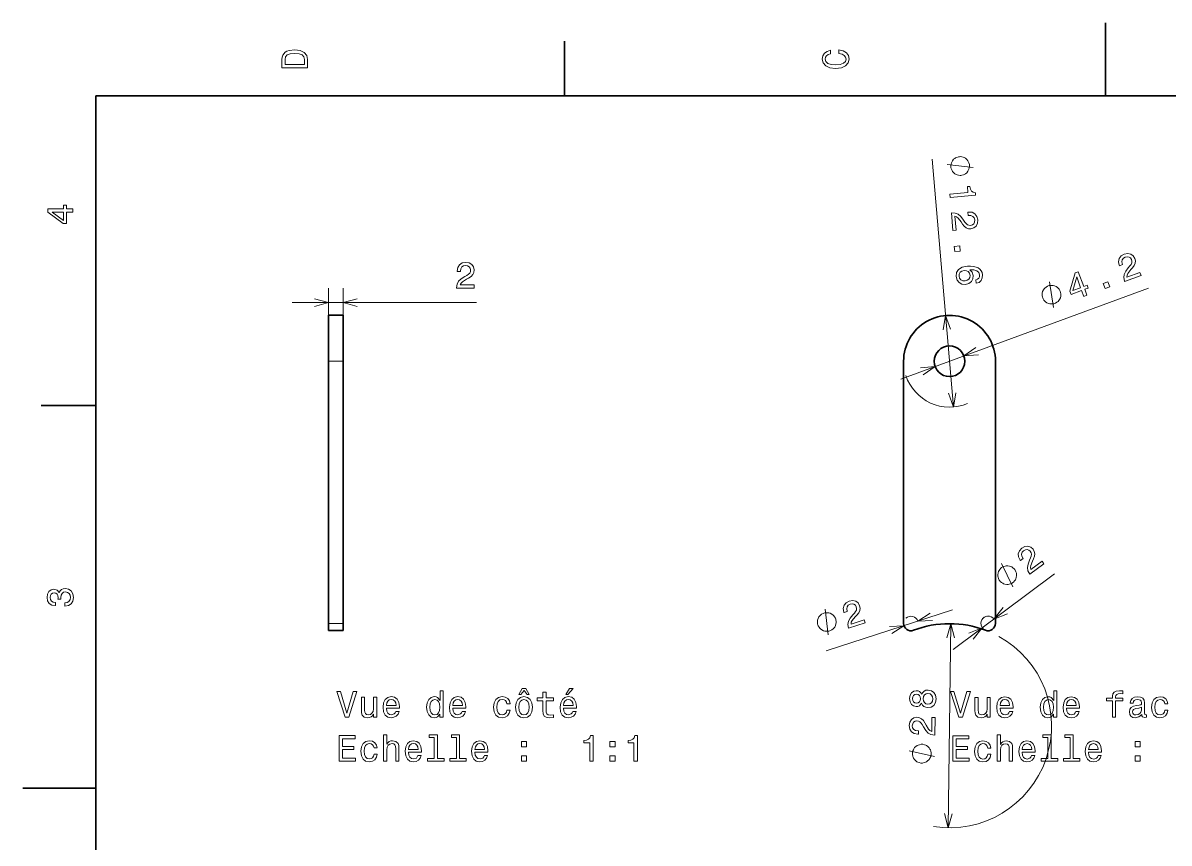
# Model space of a CAD drawing. Extents: x 0 to 297, y 0 to 210.
# Drawn here: x 0 to 157.2, y 97.5 to 210 of the extents above; entities that cross this region are included whole.
import ezdxf

# ---------------------------------------------------------------- set-up
doc = ezdxf.new("R2010")
doc.units = 0

msp = doc.modelspace()

# ---------------------------------------------------------------- linework, layer by layer
at = {"color": 7, "lineweight": 35, "ltscale": 0.25}
for p, q in [((148.5, 200), (148.5, 210)), ((10, 105), (0, 105))]:
    msp.add_line(p, q, dxfattribs=at)
at = {"color": 7, "lineweight": 35, "ltscale": 0.1875}
for p, q in [((74.300003, 200), (74.300003, 207.5)), ((10, 157.5), (2.5, 157.5))]:
    msp.add_line(p, q, dxfattribs=at)
at = {"color": 7, "lineweight": 35}
for p, q in [((287, 200), (10, 200)), ((10, 200), (10, 10)), ((41.925365, 163.593399), (41.925365, 127.625862)), ((43.925365, 163.593399), (43.925365, 127.625862)), ((120.800507, 163.581665), (120.800507, 127.614128)), ((133.400513, 163.581665), (133.400513, 127.614128))]:
    msp.add_line(p, q, dxfattribs=at)
at = {"color": 7, "lineweight": 13}
for p, q in [((124.716064, 191.32547), (127.639969, 157.30481)), ((41.925365, 136.623718), (41.925365, 173.626526)), ((120.436005, 161.133316), (154.390228, 173.607117)), ((36.925365, 171.626526), (62.234627, 171.626526)), ((126.906723, 99.583008), (127.294281, 127.580322))]:
    msp.add_line(p, q, dxfattribs=at)
at = {"color": 7, "lineweight": 13, "ltscale": 0.200828}
msp.add_line((43.925365, 165.593399), (43.925365, 173.626526), dxfattribs=at)
at = {"color": 7, "lineweight": 35, "ltscale": 0.05}
for p, q in [((41.925365, 169.893402), (43.925365, 169.893402)), ((41.925365, 126.625862), (43.925365, 126.625862)), ((43.925365, 126.625862), (41.925365, 126.625862))]:
    msp.add_line(p, q, dxfattribs=at)
at = {"color": 7, "lineweight": 35, "ltscale": 0.1575}
for p, q in [((41.925365, 163.593399), (41.925365, 169.893402)), ((43.925365, 163.593399), (43.925365, 169.893402))]:
    msp.add_line(p, q, dxfattribs=at)
at = {"color": 7, "lineweight": 13, "ltscale": 0.05}
for p, q in [((41.925365, 163.593399), (43.925365, 163.593399)), ((43.925365, 127.625862), (41.925365, 127.625862))]:
    msp.add_line(p, q, dxfattribs=at)
at = {"color": 7, "lineweight": 13, "ltscale": 0.434425}
msp.add_line((127.588943, 124.029587), (141.524002, 134.410995), dxfattribs=at)
at = {"color": 7, "lineweight": 13, "ltscale": 0.454817}
msp.add_line((110.202888, 123.851593), (127.507675, 129.465668), dxfattribs=at)
at = {"color": 7, "lineweight": 35, "ltscale": 0.025}
for p, q in [((41.925365, 126.625862), (41.925365, 127.625862)), ((43.925365, 126.625862), (43.925365, 127.625862))]:
    msp.add_line(p, q, dxfattribs=at)
at = {"color": 7, "lineweight": 13}
for points in [[(35.533215, 204.994965), (35.533215, 203.829971), (39.033215, 203.829971), (39.033215, 204.994965), (38.922264, 205.544678), (38.584366, 205.953171), (38.034657, 206.205338), (37.283215, 206.296112), (36.516644, 206.215424), (36.21405, 206.114563), (35.971977, 205.973343), (35.644165, 205.56485), (35.563473, 205.297562)], [(111.93206, 205.817017), (112.35569, 205.716141), (112.658287, 205.549713), (112.844887, 205.317734), (112.905403, 205.045395), (112.814629, 204.71759), (112.54229, 204.460388), (112.098488, 204.28891), (111.483215, 204.233429), (110.872986, 204.28891), (110.424141, 204.455338), (110.151802, 204.71254), (110.055984, 205.045395), (110.106415, 205.287476), (110.247627, 205.494247), (110.474571, 205.655624), (110.787247, 205.766571), (110.787247, 206.245682), (110.308144, 206.094391), (109.94503, 205.832138), (109.718086, 205.474075), (109.637398, 205.045395), (109.763474, 204.510818), (110.116501, 204.10231), (110.696472, 203.840057), (111.483215, 203.749283), (112.269958, 203.840057), (112.84993, 204.10231), (113.208, 204.510818), (113.329041, 205.045395), (113.233215, 205.51442), (112.965927, 205.892654), (112.527161, 206.159943), (111.93206, 206.301163)], [(35.951801, 204.959656), (36.027451, 205.342941), (36.259438, 205.605194), (36.672985, 205.761536), (37.283215, 205.811966), (37.873272, 205.756485), (38.286816, 205.600143), (38.533936, 205.332855), (38.614628, 204.959656), (38.614628, 204.298996), (35.951801, 204.298996)], [(128.672073, 189.08934), (128.788315, 189.099335), (129.015793, 189.177429), (129.18515, 189.250534), (129.296387, 189.318634), (129.460754, 189.44986), (129.620132, 189.639206), (129.72139, 189.823547), (129.769516, 189.944794), (129.812653, 190.124146), (129.850784, 190.361603), (129.840805, 190.477844), (129.830811, 190.594086), (129.752716, 190.821564), (129.679611, 190.990936), (129.611496, 191.102173), (129.48027, 191.266541), (129.290924, 191.425903), (129.106583, 191.527161), (128.985352, 191.575287), (128.806, 191.618423), (128.568527, 191.65657), (128.452286, 191.646576), (128.33606, 191.636581), (128.108566, 191.558487), (127.939209, 191.485382), (127.827965, 191.417267), (127.663597, 191.286041), (127.504227, 191.09671), (127.402969, 190.912354), (127.354843, 190.791122), (127.311707, 190.611771), (127.273575, 190.374298), (127.283562, 190.258057), (127.293549, 190.14183), (127.371651, 189.914337), (127.444756, 189.74498), (127.512863, 189.633743), (127.644089, 189.469376), (127.833427, 189.309998), (128.017776, 189.20874), (128.139008, 189.160614), (128.318359, 189.117493), (128.555832, 189.079346)], [(127.136345, 186.521164), (127.175644, 186.063919), (130.687912, 186.365784), (130.658539, 186.707458), (130.344269, 186.771561), (130.122711, 186.934753), (129.978363, 187.200745), (129.905334, 187.579163), (129.548584, 187.548492), (129.618546, 186.734497)], [(6.833213, 184.02739), (6.833213, 184.481277), (5.965778, 184.481277), (5.965778, 184.98056), (5.56232, 184.98056), (5.56232, 184.481277), (3.408862, 184.481277), (3.408862, 184.022339), (5.521974, 182.489197), (5.965778, 182.489197), (5.965778, 184.02739)], [(5.56232, 182.912827), (3.993876, 184.02739), (5.56232, 184.02739)], [(127.358658, 183.934448), (127.564651, 181.537659), (127.996773, 181.574799), (127.833969, 183.469116), (128.079193, 183.383896), (128.29071, 183.219849), (128.695404, 182.692764), (128.871613, 182.409271), (129.11618, 182.096207), (129.387711, 181.881638), (129.695831, 181.771454), (130.036804, 181.750137), (130.451538, 181.871826), (130.762878, 182.13649), (130.94281, 182.516403), (130.978027, 182.990189), (130.851151, 183.46521), (130.583466, 183.811722), (130.18631, 184.015488), (129.681946, 184.053131), (129.611603, 184.047089), (129.650909, 183.589844), (129.691101, 183.593292), (130.036667, 183.577438), (130.299561, 183.463364), (130.478928, 183.261124), (130.558807, 182.979462), (130.533615, 182.683716), (130.426575, 182.456848), (130.242691, 182.299316), (130.000793, 182.227905), (129.766647, 182.243225), (129.562469, 182.321838), (129.377808, 182.467957), (129.208069, 182.676086), (129.021805, 182.958725), (128.667953, 183.424377), (128.306519, 183.742569), (127.886841, 183.914032), (127.373734, 183.935745)], [(127.754143, 179.332825), (127.813736, 178.639404), (128.562424, 178.703766), (128.502823, 179.397171)], [(151.120575, 174.536636), (153.378647, 175.36618), (153.22908, 175.773285), (151.444412, 175.117661), (151.462082, 175.376678), (151.564682, 175.623901), (151.96666, 176.153046), (152.193787, 176.397675), (152.431442, 176.716003), (152.566986, 177.034439), (152.592194, 177.360687), (152.52301, 177.695251), (152.296448, 178.063339), (151.959183, 178.294037), (151.545288, 178.367645), (151.078964, 178.276917), (150.654068, 178.02948), (150.390228, 177.680038), (150.298172, 177.243256), (150.394592, 176.74678), (150.418945, 176.680511), (150.849731, 176.83876), (150.835815, 176.876633), (150.760162, 177.214188), (150.801025, 177.497833), (150.948929, 177.724106), (151.199631, 177.875305), (151.491592, 177.928833), (151.738617, 177.885269), (151.938995, 177.749344), (152.071548, 177.534775), (152.118408, 177.30484), (152.096298, 177.087173), (152.003937, 176.870575), (151.847824, 176.652039), (151.624176, 176.397949), (151.268066, 175.934021), (151.056213, 175.501587), (151.001251, 175.051559), (151.115356, 174.550842)], [(59.486069, 173.626526), (61.891689, 173.626526), (61.891689, 174.060242), (59.990395, 174.060242), (60.096298, 174.297272), (60.277855, 174.493958), (60.837654, 174.852036), (61.135208, 175.003326), (61.46806, 175.220184), (61.705093, 175.472351), (61.841255, 175.769897), (61.891689, 176.107803), (61.805954, 176.531433), (61.568924, 176.864288), (61.205811, 177.076096), (60.736794, 177.151749), (60.25264, 177.06601), (59.884483, 176.828979), (59.647453, 176.450745), (59.566765, 175.951462), (59.566765, 175.880859), (60.025696, 175.880859), (60.025696, 175.921204), (60.071083, 176.26413), (60.207253, 176.516296), (60.42411, 176.677673), (60.711575, 176.733154), (61.004082, 176.682724), (61.22094, 176.556641), (61.362152, 176.359955), (61.412582, 176.112839), (61.377281, 175.880859), (61.28146, 175.684174), (61.120079, 175.512695), (60.898174, 175.361404), (60.600624, 175.200012), (60.106388, 174.887329), (59.758408, 174.554489), (59.551632, 174.151031), (59.486069, 173.641663)], [(130.75502, 174.27684), (131.153809, 174.407288), (131.436295, 174.654282), (131.59787, 175.012375), (131.625183, 175.460159), (131.564545, 175.753601), (131.447052, 176.001648), (131.271851, 176.214371), (131.034348, 176.386307), (130.745026, 176.513306), (130.39888, 176.59491), (129.99588, 176.631134), (129.546951, 176.612808), (128.840363, 176.471085), (128.343964, 176.180389), (128.066559, 175.756668), (128.007675, 175.204926), (128.140015, 174.725311), (128.408127, 174.373779), (128.80069, 174.164551), (129.28035, 174.11972), (129.750351, 174.24617), (130.09729, 174.508835), (130.29776, 174.885452), (130.340164, 175.334534), (130.198639, 175.803238), (129.881577, 176.135376), (130.440765, 176.107513), (130.851532, 175.980835), (131.108856, 175.754929), (131.218628, 175.420151), (131.200012, 175.165466), (131.110901, 174.965454), (130.945831, 174.824722), (130.715286, 174.739105)], [(129.233429, 174.606689), (128.912125, 174.63475), (128.658844, 174.754715), (128.478622, 174.96701), (128.404205, 175.24408), (128.428955, 175.544846), (128.565292, 175.784348), (128.793961, 175.95079), (129.106628, 176.023224), (129.422485, 175.999756), (129.670731, 175.879364), (129.841339, 175.661179), (129.923386, 175.354401), (129.891434, 175.078308), (129.764282, 174.849731), (129.540222, 174.688736)], [(145.522278, 172.47998), (145.948334, 172.636505), (145.649216, 173.450729), (146.117859, 173.622894), (145.978729, 174.001617), (145.510086, 173.829437), (144.767487, 175.850815), (144.3367, 175.692551), (143.626282, 173.180374), (143.779327, 172.763794), (145.22316, 173.29422)], [(144.037842, 173.288589), (144.543182, 175.145172), (145.08403, 173.672928)], [(142.294891, 173.158691), (142.254669, 173.268188), (142.119446, 173.467102), (142.004349, 173.611252), (141.909363, 173.700653), (141.739502, 173.824677), (141.514893, 173.928604), (141.310394, 173.977768), (141.180756, 173.992294), (140.996384, 173.986694), (140.757248, 173.960999), (140.647736, 173.920761), (140.538223, 173.880524), (140.339325, 173.745316), (140.19516, 173.630219), (140.105774, 173.535217), (139.981735, 173.365372), (139.877823, 173.140747), (139.828659, 172.936264), (139.814133, 172.806641), (139.819717, 172.622253), (139.845428, 172.383118), (139.885651, 172.273605), (139.925888, 172.164093), (140.061111, 171.965179), (140.176208, 171.821045), (140.271194, 171.731644), (140.441055, 171.607605), (140.665665, 171.503693), (140.870163, 171.454529), (140.999786, 171.440002), (141.184174, 171.445587), (141.423309, 171.471298), (141.532822, 171.511536), (141.642334, 171.551758), (141.841232, 171.686981), (141.985382, 171.802078), (142.074783, 171.897064), (142.198822, 172.066925), (142.302734, 172.291534), (142.351898, 172.496033), (142.366425, 172.625656), (142.360825, 172.810043), (142.335129, 173.049179)], [(148.442139, 173.552658), (149.095428, 173.792648), (148.836304, 174.498001), (148.183014, 174.257996)], [(138.125015, 134.372803), (140.054138, 135.809967), (139.795029, 136.157776), (138.270325, 135.021896), (138.213654, 135.275253), (138.24173, 135.541443), (138.476746, 136.163025), (138.624969, 136.462128), (138.762329, 136.834885), (138.801758, 137.178696), (138.7332, 137.498672), (138.571777, 137.799759), (138.249939, 138.088257), (137.860992, 138.213577), (137.443268, 138.166504), (137.021942, 137.946976), (136.684921, 137.588974), (136.531296, 137.17894), (136.567184, 136.734009), (136.800751, 136.285431), (136.842926, 136.228806), (137.210968, 136.502975), (137.186859, 136.535339), (137.018372, 136.837463), (136.976929, 137.121033), (137.054413, 137.380005), (137.251801, 137.596222), (137.51651, 137.73053), (137.765732, 137.758987), (137.996475, 137.685623), (138.184555, 137.517578), (138.29483, 137.310455), (138.335495, 137.095474), (138.308517, 136.861557), (138.220963, 136.607651), (138.078766, 136.300476), (137.869232, 135.754456), (137.789017, 135.279648), (137.864243, 134.832565), (138.115967, 134.384933)], [(136.047073, 135.007004), (135.977371, 135.100571), (135.791199, 135.252838), (135.639862, 135.358322), (135.523392, 135.417023), (135.325287, 135.487671), (135.080399, 135.523453), (134.870361, 135.512466), (134.741943, 135.489548), (134.566772, 135.431778), (134.344803, 135.339157), (134.251236, 135.269455), (134.157684, 135.199753), (134.005417, 135.01358), (133.899933, 134.862244), (133.841217, 134.745773), (133.770584, 134.547668), (133.734802, 134.30278), (133.745789, 134.092743), (133.768707, 133.964325), (133.826477, 133.789139), (133.919098, 133.567184), (133.9888, 133.473618), (134.058502, 133.380066), (134.244675, 133.227798), (134.395996, 133.122314), (134.512482, 133.063599), (134.710587, 132.992966), (134.955475, 132.957169), (135.165512, 132.96817), (135.293915, 132.991089), (135.469101, 133.048859), (135.691071, 133.141479), (135.784622, 133.211182), (135.878189, 133.280869), (136.030457, 133.467056), (136.135941, 133.618378), (136.194641, 133.734863), (136.265289, 133.932968), (136.301071, 134.177856), (136.290085, 134.387894), (136.267151, 134.516296), (136.209381, 134.691483), (136.116776, 134.913452)], [(5.73379, 129.979111), (5.769093, 129.979111), (6.253242, 130.059799), (6.616354, 130.296829), (6.848343, 130.670029), (6.934078, 131.164276), (6.848343, 131.688766), (6.626441, 132.082138), (6.273415, 132.334305), (5.819525, 132.425079), (5.521974, 132.384735), (5.279899, 132.273788), (5.0933, 132.092224), (4.957133, 131.850143), (4.684798, 132.177963), (4.251081, 132.293961), (3.857709, 132.218307), (3.560158, 132.00145), (3.373559, 131.648422), (3.307997, 131.164276), (3.388689, 130.710388), (3.610591, 130.362396), (3.963617, 130.135452), (4.432637, 130.059799), (4.46794, 130.059799), (4.46794, 130.508652), (4.145173, 130.548996), (3.913184, 130.680115), (3.771974, 130.891937), (3.721542, 131.189484), (3.761888, 131.451736), (3.867795, 131.643372), (4.039265, 131.759369), (4.271254, 131.804764), (4.518372, 131.759369), (4.684798, 131.638336), (4.785663, 131.426514), (4.815922, 131.139053), (4.810879, 130.942368), (5.209294, 130.942368), (5.199208, 131.189484), (5.244596, 131.507217), (5.365634, 131.744247), (5.56232, 131.885452), (5.819525, 131.935883), (6.112032, 131.880417), (6.328891, 131.734161), (6.465058, 131.502167), (6.510447, 131.194534), (6.460014, 130.876801), (6.308718, 130.644821), (6.066643, 130.498566), (5.73379, 130.443085)], [(113.25174, 126.943329), (115.539955, 127.685677), (115.406113, 128.098221), (113.59761, 127.511505), (113.625198, 127.769653), (113.737198, 128.012772), (114.15918, 128.526108), (114.395523, 128.761841), (114.64521, 129.070831), (114.792862, 129.383835), (114.830566, 129.708878), (114.774261, 130.045853), (114.561981, 130.422348), (114.233803, 130.665802), (113.823044, 130.755234), (113.353577, 130.682449), (112.91951, 130.451508), (112.642471, 130.112427), (112.533722, 129.679504), (112.611046, 129.179688), (112.632828, 129.112534), (113.069366, 129.25415), (113.056915, 129.292526), (112.994263, 129.632736), (113.045975, 129.914612), (113.202446, 130.13504), (113.458755, 130.27652), (113.752556, 130.318802), (113.997742, 130.265808), (114.192749, 130.122284), (114.316978, 129.902802), (114.354988, 129.671234), (114.324539, 129.454575), (114.223946, 129.241684), (114.059563, 129.029282), (113.82634, 128.783966), (113.452713, 128.33403), (113.224426, 127.910034), (113.152252, 127.462456), (113.24707, 126.957718)], [(111.487076, 128.210617), (111.451073, 128.321594), (111.323586, 128.525543), (111.214096, 128.673996), (111.122604, 128.766968), (110.957626, 128.89743), (110.737167, 129.009888), (110.534706, 129.066849), (110.405731, 129.086334), (110.221268, 129.087814), (109.981323, 129.071304), (109.870354, 129.035294), (109.759384, 128.999298), (109.555435, 128.871811), (109.406982, 128.762314), (109.314011, 128.670822), (109.183548, 128.505859), (109.071091, 128.285385), (109.014122, 128.082932), (108.994644, 127.953957), (108.993156, 127.769493), (109.009674, 127.529549), (109.045677, 127.418571), (109.08168, 127.307602), (109.209167, 127.103661), (109.318657, 126.9552), (109.410141, 126.862228), (109.575119, 126.731773), (109.795586, 126.619316), (109.998047, 126.562347), (110.127014, 126.542862), (110.311478, 126.541374), (110.551422, 126.557892), (110.662399, 126.593895), (110.773376, 126.629898), (110.977318, 126.757393), (111.125778, 126.866882), (111.21875, 126.958366), (111.349205, 127.123344), (111.461655, 127.343803), (111.518631, 127.546265), (111.538116, 127.67524), (111.539597, 127.859703), (111.523079, 128.099655)], [(45.3209, 118.274277), (44.443378, 115.293732), (43.540638, 118.274277), (43.061531, 118.274277), (44.191216, 114.769234), (44.695538, 114.769234), (45.800007, 118.274277)], [(57.207787, 115.18782), (57.207787, 114.769234), (57.651588, 114.769234), (57.651588, 118.390274), (57.21283, 118.390274), (57.21283, 117.063904), (56.874931, 117.447189), (56.668159, 117.537964), (56.431129, 117.573265), (56.002457, 117.472404), (55.669601, 117.18998), (55.452744, 116.736092), (55.377094, 116.125862), (55.452744, 115.515633), (55.669601, 115.056694), (56.002457, 114.769234), (56.431129, 114.673416), (56.668159, 114.708717), (56.879974, 114.799492)], [(68.010376, 117.845604), (68.30793, 117.845604), (68.736603, 118.405403), (69.160233, 117.845604), (69.457787, 117.845604), (68.978683, 118.70295), (68.49453, 118.70295)], [(71.318741, 117.00843), (71.318741, 115.651802), (71.348999, 115.213036), (71.490204, 114.910446), (71.772629, 114.733932), (72.251732, 114.673416), (72.77623, 114.698631), (72.77623, 115.081917), (72.392944, 115.051651), (72.04496, 115.092003), (71.85836, 115.218079), (71.777672, 115.429893), (71.762543, 115.727448), (71.762543, 117.00843), (72.77623, 117.00843), (72.77623, 117.386665), (71.762543, 117.386665), (71.762543, 118.178459), (71.318741, 118.178459), (71.318741, 117.386665), (70.55217, 117.386665), (70.55217, 117.00843)], [(74.455627, 117.845604), (74.753174, 117.845604), (75.454178, 118.70295), (74.959946, 118.70295)], [(123.256592, 116.661148), (123.394234, 116.402016), (123.588455, 116.222794), (123.834015, 116.108437), (124.131042, 116.069016), (124.580971, 116.143494), (124.932129, 116.370636), (125.159241, 116.745773), (125.25209, 117.258949), (125.173416, 117.769455), (124.956772, 118.150726), (124.61203, 118.387512), (124.164413, 118.479446), (123.866333, 118.44323), (123.617775, 118.340752), (123.418594, 118.161934), (123.273911, 117.911751), (123.15567, 118.115135), (122.991219, 118.258636), (122.790695, 118.347153), (122.544022, 118.380829), (122.184868, 118.305107), (121.894501, 118.09729), (121.703171, 117.756966), (121.626358, 117.309135), (121.690674, 116.854309), (121.872513, 116.50882), (122.156944, 116.28801), (122.513931, 116.207413), (122.761375, 116.229202), (122.964272, 116.312134)], [(124.127663, 116.553261), (123.861023, 116.602348), (123.661346, 116.751381), (123.533371, 116.980118), (123.492172, 117.28331), (123.541679, 117.5802), (123.675934, 117.805313), (123.879669, 117.948761), (124.147629, 117.995483), (124.434372, 117.941078), (124.649185, 117.79184), (124.787231, 117.562958), (124.828506, 117.264809), (124.778931, 116.962875), (124.63459, 116.737907), (124.415726, 116.594666)], [(129.496048, 118.262543), (128.618515, 115.281998), (127.715782, 118.262543), (127.236679, 118.262543), (128.366364, 114.7575), (128.870682, 114.7575), (129.975143, 118.262543)], [(141.382935, 115.176086), (141.382935, 114.7575), (141.826736, 114.7575), (141.826736, 118.37854), (141.38797, 118.37854), (141.38797, 117.05217), (141.050079, 117.435455), (140.843307, 117.52623), (140.606277, 117.561531), (140.177597, 117.46067), (139.844742, 117.178246), (139.627884, 116.724358), (139.552246, 116.114128), (139.627884, 115.503899), (139.844742, 115.04496), (140.177597, 114.7575), (140.606277, 114.661682), (140.843307, 114.696983), (141.055115, 114.787758)], [(149.442017, 116.996696), (149.442017, 114.7575), (149.885818, 114.7575), (149.885818, 116.996696), (150.894455, 116.996696), (150.894455, 117.374931), (149.885818, 117.374931), (149.885818, 117.541359), (149.921112, 117.743088), (150.037109, 117.879257), (150.233795, 117.959946), (150.51622, 117.990211), (150.894455, 117.970039), (150.894455, 118.353317), (150.415344, 118.37854), (149.981628, 118.333145), (149.679047, 118.196983), (149.497482, 117.959946), (149.442017, 117.622055), (149.442017, 117.374931), (148.630051, 117.374931), (148.630051, 116.996696)], [(48.52335, 117.477448), (48.079544, 117.477448), (48.079544, 115.914047), (48.029114, 115.550934), (47.882858, 115.288689), (47.655914, 115.127304), (47.358364, 115.076874), (47.12133, 115.117218), (46.970036, 115.238251), (46.8843, 115.445023), (46.864128, 115.737534), (46.864128, 117.477448), (46.420322, 117.477448), (46.420322, 115.697189), (46.435452, 115.339119), (46.531273, 115.041565), (46.82378, 114.769234), (47.292801, 114.673416), (47.54496, 114.708717), (47.761822, 114.799492), (47.948421, 114.955833), (48.099716, 115.182777), (48.099716, 114.769234), (48.52335, 114.769234)], [(49.859802, 115.994736), (51.635021, 115.994736), (51.640064, 116.201508), (51.559372, 116.781479), (51.337471, 117.215202), (50.984444, 117.477448), (50.515423, 117.573265), (50.056488, 117.472404), (49.703465, 117.18998), (49.476517, 116.731049), (49.395828, 116.125862), (49.471474, 115.505547), (49.698421, 115.051651), (50.046402, 114.769234), (50.500294, 114.673416), (50.893665, 114.738976), (51.216431, 114.910446), (51.453465, 115.182777), (51.58963, 115.545891), (51.150871, 115.545891), (51.060093, 115.344162), (50.928967, 115.192863), (50.555771, 115.071831), (50.268307, 115.127304), (50.051445, 115.303818), (49.910236, 115.591278), (49.859802, 115.979607)], [(49.859802, 116.367935), (49.915279, 116.715919), (50.051445, 116.973122), (50.258217, 117.129463), (50.530552, 117.184937), (50.797844, 117.129463), (51.004616, 116.973122), (51.130699, 116.715919), (51.176086, 116.367935)], [(56.506779, 117.17485), (56.799286, 117.104248), (57.021187, 116.907562), (57.152313, 116.57975), (57.202744, 116.125862), (57.152313, 115.666931), (57.021187, 115.339119), (56.799286, 115.13739), (56.506779, 115.071831), (56.229401, 115.13739), (56.017586, 115.339119), (55.876373, 115.671974), (55.830986, 116.125862), (55.876373, 116.574707), (56.017586, 116.902519), (56.229401, 117.104248)], [(58.967873, 115.994736), (60.743088, 115.994736), (60.748131, 116.201508), (60.667442, 116.781479), (60.445541, 117.215202), (60.092514, 117.477448), (59.623493, 117.573265), (59.164558, 117.472404), (58.811531, 117.18998), (58.584587, 116.731049), (58.503895, 116.125862), (58.579544, 115.505547), (58.806488, 115.051651), (59.154472, 114.769234), (59.60836, 114.673416), (60.001736, 114.738976), (60.324501, 114.910446), (60.561531, 115.182777), (60.697701, 115.545891), (60.258942, 115.545891), (60.168159, 115.344162), (60.037037, 115.192863), (59.663841, 115.071831), (59.376373, 115.127304), (59.159515, 115.303818), (59.018303, 115.591278), (58.967873, 115.979607)], [(58.967873, 116.367935), (59.023346, 116.715919), (59.159515, 116.973122), (59.366287, 117.129463), (59.638622, 117.184937), (59.905914, 117.129463), (60.112686, 116.973122), (60.238766, 116.715919), (60.284157, 116.367935)], [(66.376373, 116.57975), (66.81514, 116.57975), (66.724358, 116.983208), (66.5075, 117.300934), (66.169601, 117.49762), (65.730843, 117.573265), (65.246689, 117.472404), (64.87854, 117.18998), (64.646545, 116.731049), (64.565857, 116.115776), (64.64151, 115.505547), (64.868454, 115.051651), (65.226517, 114.769234), (65.715714, 114.673416), (66.149429, 114.749062), (66.487328, 114.960876), (66.719315, 115.293732), (66.820175, 115.737534), (66.396545, 115.737534), (66.3209, 115.455116), (66.179688, 115.243294), (65.977959, 115.112175), (65.730843, 115.071831), (65.423203, 115.13739), (65.201302, 115.339119), (65.06514, 115.666931), (65.019745, 116.130905), (65.06514, 116.584793), (65.206345, 116.912605), (65.433289, 117.114334), (65.730843, 117.184937), (65.993088, 117.139549), (66.189774, 117.02356), (66.3209, 116.831917)], [(67.556488, 116.120819), (67.637184, 115.505547), (67.869171, 115.051651), (68.237328, 114.769234), (68.73156, 114.673416), (69.220757, 114.769234), (69.588913, 115.046608), (69.8209, 115.500504), (69.906631, 116.120819), (69.8209, 116.736092), (69.588913, 117.195023), (69.220757, 117.472404), (68.73156, 117.573265), (68.237328, 117.472404), (67.869171, 117.18998), (67.637184, 116.736092)], [(68.010376, 116.125862), (68.055771, 116.57975), (68.196976, 116.907562), (68.423927, 117.109291), (68.73156, 117.179893), (69.034157, 117.109291), (69.261101, 116.912605), (69.402313, 116.57975), (69.452744, 116.125862), (69.402313, 115.666931), (69.261101, 115.334076), (69.034157, 115.132347), (68.73156, 115.066788), (68.423927, 115.132347), (68.196976, 115.334076), (68.055771, 115.666931)], [(74.147987, 115.994736), (75.923203, 115.994736), (75.928246, 116.201508), (75.847549, 116.781479), (75.625656, 117.215202), (75.272629, 117.477448), (74.803604, 117.573265), (74.344673, 117.472404), (73.991646, 117.18998), (73.764702, 116.731049), (73.684006, 116.125862), (73.759659, 115.505547), (73.986603, 115.051651), (74.334587, 114.769234), (74.788475, 114.673416), (75.181854, 114.738976), (75.504616, 114.910446), (75.741646, 115.182777), (75.877815, 115.545891), (75.439056, 115.545891), (75.348274, 115.344162), (75.217148, 115.192863), (74.843948, 115.071831), (74.556488, 115.127304), (74.33963, 115.303818), (74.198418, 115.591278), (74.147987, 115.979607)], [(74.147987, 116.367935), (74.203461, 116.715919), (74.33963, 116.973122), (74.546402, 117.129463), (74.818741, 117.184937), (75.086029, 117.129463), (75.292801, 116.973122), (75.418884, 116.715919), (75.464264, 116.367935)], [(122.560905, 116.685913), (122.339584, 116.729324), (122.169807, 116.852722), (122.066559, 117.045815), (122.029778, 117.303551), (122.073608, 117.55513), (122.182159, 117.745293), (122.355286, 117.863945), (122.577805, 117.906258), (122.804092, 117.857727), (122.978912, 117.734261), (123.092247, 117.541031), (123.124054, 117.288406), (123.080154, 117.031784), (122.96656, 116.841698), (122.788391, 116.723114)], [(132.698486, 117.465714), (132.254684, 117.465714), (132.254684, 115.902313), (132.204254, 115.5392), (132.057999, 115.276955), (131.831055, 115.11557), (131.533508, 115.06514), (131.296478, 115.105484), (131.145172, 115.226517), (131.059448, 115.433289), (131.039276, 115.7258), (131.039276, 117.465714), (130.595459, 117.465714), (130.595459, 115.685455), (130.610596, 115.327385), (130.706421, 115.029831), (130.998932, 114.7575), (131.467941, 114.661682), (131.720108, 114.696983), (131.936966, 114.787758), (132.123566, 114.944099), (132.274857, 115.171043), (132.274857, 114.7575), (132.698486, 114.7575)], [(134.034943, 115.983002), (135.810165, 115.983002), (135.815201, 116.189774), (135.734512, 116.769745), (135.512619, 117.203468), (135.159592, 117.465714), (134.690567, 117.561531), (134.231628, 117.46067), (133.878601, 117.178246), (133.651657, 116.719315), (133.570969, 116.114128), (133.646622, 115.493813), (133.873566, 115.039917), (134.221542, 114.7575), (134.675446, 114.661682), (135.068817, 114.727242), (135.391571, 114.898712), (135.628601, 115.171043), (135.764771, 115.534157), (135.326019, 115.534157), (135.235229, 115.332428), (135.104111, 115.181129), (134.730911, 115.060097), (134.443451, 115.11557), (134.226593, 115.292084), (134.085373, 115.579544), (134.034943, 115.967873)], [(134.034943, 116.356201), (134.090424, 116.704185), (134.226593, 116.961388), (134.433365, 117.117729), (134.705704, 117.173203), (134.972992, 117.117729), (135.179764, 116.961388), (135.305847, 116.704185), (135.351227, 116.356201)], [(140.681915, 117.163116), (140.974426, 117.092514), (141.196335, 116.895828), (141.327454, 116.568016), (141.377884, 116.114128), (141.327454, 115.655197), (141.196335, 115.327385), (140.974426, 115.125656), (140.681915, 115.060097), (140.404541, 115.125656), (140.192734, 115.327385), (140.051514, 115.66024), (140.006134, 116.114128), (140.051514, 116.562973), (140.192734, 116.890785), (140.404541, 117.092514)], [(143.143021, 115.983002), (144.918228, 115.983002), (144.923279, 116.189774), (144.84259, 116.769745), (144.620682, 117.203468), (144.267654, 117.465714), (143.798645, 117.561531), (143.339706, 117.46067), (142.986679, 117.178246), (142.759735, 116.719315), (142.679047, 116.114128), (142.754684, 115.493813), (142.981628, 115.039917), (143.32962, 114.7575), (143.783508, 114.661682), (144.17688, 114.727242), (144.499649, 114.898712), (144.736679, 115.171043), (144.872849, 115.534157), (144.434082, 115.534157), (144.343307, 115.332428), (144.212189, 115.181129), (143.838989, 115.060097), (143.551514, 115.11557), (143.334656, 115.292084), (143.193451, 115.579544), (143.143021, 115.967873)], [(143.143021, 116.356201), (143.198486, 116.704185), (143.334656, 116.961388), (143.541428, 117.117729), (143.813766, 117.173203), (144.081055, 117.117729), (144.287827, 116.961388), (144.41391, 116.704185), (144.459305, 116.356201)], [(153.471542, 115.110527), (153.471542, 115.095398), (153.496765, 114.923927), (153.572418, 114.802887), (153.890137, 114.707069), (154.137253, 114.747414), (154.137253, 115.090355), (154.031342, 115.075226), (153.890137, 115.140785), (153.864914, 115.342514), (153.864914, 116.74453), (153.804398, 117.1026), (153.627884, 117.354759), (153.320251, 117.506058), (152.886536, 117.561531), (152.462906, 117.501015), (152.150223, 117.329544), (151.953537, 117.062256), (151.88797, 116.709229), (151.88797, 116.67897), (152.286392, 116.67897), (152.321686, 116.890785), (152.432648, 117.042084), (152.614197, 117.132858), (152.871399, 117.168159), (153.11853, 117.142944), (153.295029, 117.067299), (153.40094, 116.936172), (153.436249, 116.754616), (153.416077, 116.542801), (153.335388, 116.436897), (153.133652, 116.386459), (152.755402, 116.346115), (152.321686, 116.255341), (152.014053, 116.093956), (151.832504, 115.841797), (151.777023, 115.468597), (151.827454, 115.135742), (151.983795, 114.888626), (152.235962, 114.732285), (152.583939, 114.676811), (153.052963, 114.782715)], [(156.623566, 116.568016), (157.062317, 116.568016), (156.971542, 116.971474), (156.754684, 117.2892), (156.416794, 117.485886), (155.978027, 117.561531), (155.493881, 117.46067), (155.125732, 117.178246), (154.893738, 116.719315), (154.813049, 116.104042), (154.888702, 115.493813), (155.115631, 115.039917), (155.473709, 114.7575), (155.962906, 114.661682), (156.396622, 114.737328), (156.734512, 114.949142), (156.966507, 115.281998), (157.067368, 115.7258), (156.643738, 115.7258), (156.568085, 115.443382), (156.42688, 115.23156), (156.225143, 115.100441), (155.978027, 115.060097), (155.670395, 115.125656), (155.448486, 115.327385), (155.312317, 115.655197), (155.266937, 116.119171), (155.312317, 116.573059), (155.453537, 116.900871), (155.680481, 117.1026), (155.978027, 117.173203), (156.24028, 117.127815), (156.436966, 117.011826), (156.568085, 116.820183)], [(153.421112, 115.705627), (153.360596, 115.443382), (153.199219, 115.241646), (152.957138, 115.110527), (152.659592, 115.06514), (152.467941, 115.090355), (152.331772, 115.171043), (152.246048, 115.312256), (152.220825, 115.508942), (152.240997, 115.685455), (152.321686, 115.811531), (152.644455, 115.952744), (153.052963, 116.01326), (153.421112, 116.1343)], [(125.082489, 112.29425), (125.115791, 114.699638), (124.682114, 114.705643), (124.655792, 112.804527), (124.420258, 112.913704), (124.226105, 113.097961), (123.875809, 113.662666), (123.728653, 113.96228), (123.516418, 114.298103), (123.267563, 114.538605), (122.971924, 114.678879), (122.634766, 114.733978), (122.209984, 114.654114), (121.873886, 114.421715), (121.657059, 114.061569), (121.574928, 113.593643), (121.653954, 113.108353), (121.885864, 112.736954), (122.260788, 112.494705), (122.758904, 112.407112), (122.829498, 112.406136), (122.835861, 112.865021), (122.795517, 112.865585), (122.453232, 112.91571), (122.202988, 113.055359), (122.044617, 113.274429), (121.993126, 113.562637), (122.0476, 113.854416), (122.176666, 114.069511), (122.37529, 114.207985), (122.623085, 114.25499), (122.854568, 114.216476), (123.049904, 114.117943), (123.219124, 113.954208), (123.36734, 113.730225), (123.524582, 113.430473), (123.830399, 112.931961), (124.158401, 112.579399), (124.55896, 112.367065), (125.067368, 112.294456)], [(43.3843, 108.722404), (45.603321, 108.722404), (45.603321, 109.146034), (43.848274, 109.146034), (43.848274, 110.331192), (45.411678, 110.331192), (45.411678, 110.749779), (43.848274, 110.749779), (43.848274, 111.798775), (45.562973, 111.798775), (45.562973, 112.222404), (43.3843, 112.222404)], [(49.471474, 108.722404), (49.915279, 108.722404), (49.915279, 110.285805), (49.960667, 110.643875), (50.106922, 110.90612), (50.333866, 111.067505), (50.636459, 111.128021), (50.878536, 111.077591), (51.029831, 110.941422), (51.10548, 110.714478), (51.130699, 110.411888), (51.130699, 108.722404), (51.574501, 108.722404), (51.574501, 110.502663), (51.554329, 110.860733), (51.463551, 111.158287), (51.166, 111.430618), (50.702023, 111.526436), (50.44986, 111.491135), (50.233002, 111.395317), (50.051445, 111.244019), (49.915279, 111.037247), (49.915279, 112.343445), (49.471474, 112.343445)], [(56.426086, 111.970245), (56.426086, 109.095604), (55.51326, 109.095604), (55.51326, 108.722404), (57.777672, 108.722404), (57.777672, 109.095604), (56.869888, 109.095604), (56.869888, 112.343445), (55.730122, 112.343445), (55.730122, 111.970245)], [(59.462109, 111.970245), (59.462109, 109.095604), (58.549286, 109.095604), (58.549286, 108.722404), (60.813694, 108.722404), (60.813694, 109.095604), (59.905914, 109.095604), (59.905914, 112.343445), (58.766144, 112.343445), (58.766144, 111.970245)], [(77.748856, 108.722404), (78.207779, 108.722404), (78.207779, 112.24762), (77.864845, 112.24762), (77.774063, 111.939987), (77.592514, 111.733215), (77.315132, 111.612175), (76.931847, 111.571831), (76.931847, 111.21376), (77.748856, 111.21376)], [(83.820892, 108.722404), (84.279831, 108.722404), (84.279831, 112.24762), (83.93689, 112.24762), (83.846115, 111.939987), (83.664551, 111.733215), (83.387177, 111.612175), (83.003891, 111.571831), (83.003891, 111.21376), (83.820892, 111.21376)], [(127.559441, 108.71067), (129.778458, 108.71067), (129.778458, 109.1343), (128.023422, 109.1343), (128.023422, 110.319458), (129.586823, 110.319458), (129.586823, 110.738045), (128.023422, 110.738045), (128.023422, 111.787041), (129.738113, 111.787041), (129.738113, 112.21067), (127.559441, 112.21067)], [(133.646622, 108.71067), (134.090424, 108.71067), (134.090424, 110.274071), (134.135818, 110.632141), (134.282059, 110.894386), (134.509018, 111.055771), (134.8116, 111.116287), (135.05368, 111.065857), (135.204971, 110.929688), (135.280624, 110.702744), (135.305847, 110.400154), (135.305847, 108.71067), (135.749649, 108.71067), (135.749649, 110.490929), (135.729477, 110.848999), (135.638687, 111.146553), (135.341141, 111.418884), (134.877167, 111.514702), (134.625, 111.479401), (134.408142, 111.383583), (134.226593, 111.232285), (134.090424, 111.025513), (134.090424, 112.331711), (133.646622, 112.331711)], [(140.601227, 111.958511), (140.601227, 109.08387), (139.6884, 109.08387), (139.6884, 108.71067), (141.95282, 108.71067), (141.95282, 109.08387), (141.045029, 109.08387), (141.045029, 112.331711), (139.905258, 112.331711), (139.905258, 111.958511)], [(143.637253, 111.958511), (143.637253, 109.08387), (142.724426, 109.08387), (142.724426, 108.71067), (144.988831, 108.71067), (144.988831, 109.08387), (144.081055, 109.08387), (144.081055, 112.331711), (142.941284, 112.331711), (142.941284, 111.958511)], [(48.160236, 110.532921), (48.598995, 110.532921), (48.508217, 110.936378), (48.291359, 111.254105), (47.953465, 111.45079), (47.514702, 111.526436), (47.030552, 111.425575), (46.662395, 111.14315), (46.430408, 110.684219), (46.349716, 110.068947), (46.425365, 109.458717), (46.652309, 109.004822), (47.01038, 108.722404), (47.499573, 108.626587), (47.933289, 108.702232), (48.271187, 108.914047), (48.503174, 109.246902), (48.604038, 109.690704), (48.180408, 109.690704), (48.104759, 109.408287), (47.963551, 109.196465), (47.761822, 109.065346), (47.514702, 109.025002), (47.207066, 109.090561), (46.985165, 109.29229), (46.848995, 109.620102), (46.803608, 110.084076), (46.848995, 110.537964), (46.990208, 110.865776), (47.217152, 111.067505), (47.514702, 111.138107), (47.776951, 111.09272), (47.973637, 110.97673), (48.104759, 110.785088)], [(52.895828, 109.947906), (54.671043, 109.947906), (54.676086, 110.154678), (54.595394, 110.73465), (54.373493, 111.168373), (54.020466, 111.430618), (53.551445, 111.526436), (53.092514, 111.425575), (52.739487, 111.14315), (52.512543, 110.684219), (52.43185, 110.079033), (52.5075, 109.458717), (52.734444, 109.004822), (53.082428, 108.722404), (53.536316, 108.626587), (53.929688, 108.692146), (54.252457, 108.863617), (54.489487, 109.135948), (54.625656, 109.499062), (54.186893, 109.499062), (54.096115, 109.297333), (53.964989, 109.146034), (53.591793, 109.025002), (53.304329, 109.080475), (53.087471, 109.256989), (52.946259, 109.544449), (52.895828, 109.932777)], [(52.895828, 110.321106), (52.951302, 110.66909), (53.087471, 110.926292), (53.294243, 111.082634), (53.566574, 111.138107), (53.833866, 111.082634), (54.040642, 110.926292), (54.166721, 110.66909), (54.212109, 110.321106)], [(62.003899, 109.947906), (63.779114, 109.947906), (63.784157, 110.154678), (63.703465, 110.73465), (63.48156, 111.168373), (63.128536, 111.430618), (62.659515, 111.526436), (62.200584, 111.425575), (61.847557, 111.14315), (61.620613, 110.684219), (61.539917, 110.079033), (61.61557, 109.458717), (61.842514, 109.004822), (62.190498, 108.722404), (62.644386, 108.626587), (63.037758, 108.692146), (63.360527, 108.863617), (63.597557, 109.135948), (63.733723, 109.499062), (63.29496, 109.499062), (63.204185, 109.297333), (63.073059, 109.146034), (62.69986, 109.025002), (62.412399, 109.080475), (62.195541, 109.256989), (62.054329, 109.544449), (62.003899, 109.932777)], [(62.003899, 110.321106), (62.059372, 110.66909), (62.195541, 110.926292), (62.402313, 111.082634), (62.674644, 111.138107), (62.941936, 111.082634), (63.148708, 110.926292), (63.274788, 110.66909), (63.320179, 110.321106)], [(68.383575, 110.679176), (69.079544, 110.679176), (69.079544, 111.430618), (68.383575, 111.430618)], [(80.527664, 110.679176), (81.223633, 110.679176), (81.223633, 111.430618), (80.527664, 111.430618)], [(123.314835, 111.031128), (123.198181, 111.032745), (122.964066, 110.977646), (122.788277, 110.921738), (122.670815, 110.865028), (122.494217, 110.750793), (122.316811, 110.578232), (122.197731, 110.404861), (122.137787, 110.289017), (122.077042, 110.114838), (122.01548, 109.882339), (122.01387, 109.765686), (122.012253, 109.649025), (122.067352, 109.414909), (122.12326, 109.23912), (122.17997, 109.121658), (122.294205, 108.945053), (122.466766, 108.767654), (122.640129, 108.648575), (122.755981, 108.588631), (122.930153, 108.527878), (123.162659, 108.466324), (123.279312, 108.464706), (123.395966, 108.463089), (123.630089, 108.518188), (123.805878, 108.574097), (123.92334, 108.630814), (124.099937, 108.745041), (124.277344, 108.917603), (124.396423, 109.090973), (124.45636, 109.206818), (124.51712, 109.380997), (124.578674, 109.613495), (124.580292, 109.730156), (124.581902, 109.846809), (124.52681, 110.080933), (124.470901, 110.256721), (124.414185, 110.374184), (124.299957, 110.550781), (124.127396, 110.728188), (123.954025, 110.84726), (123.838181, 110.907204), (123.664001, 110.967957), (123.431496, 111.02951)], [(132.335373, 110.521187), (132.774139, 110.521187), (132.683365, 110.924644), (132.466507, 111.242371), (132.128601, 111.439056), (131.68985, 111.514702), (131.205704, 111.413841), (130.83754, 111.131416), (130.60556, 110.672485), (130.524857, 110.057213), (130.60051, 109.446983), (130.827454, 108.993088), (131.185516, 108.71067), (131.674713, 108.614853), (132.108429, 108.690498), (132.446335, 108.902313), (132.678314, 109.235168), (132.77919, 109.67897), (132.35556, 109.67897), (132.279907, 109.396553), (132.138687, 109.184731), (131.936966, 109.053612), (131.68985, 109.013268), (131.382217, 109.078827), (131.160309, 109.280556), (131.024139, 109.608368), (130.978745, 110.072342), (131.024139, 110.52623), (131.165344, 110.854042), (131.392303, 111.055771), (131.68985, 111.126373), (131.952087, 111.080986), (132.148773, 110.964996), (132.279907, 110.773354)], [(137.070969, 109.936172), (138.846191, 109.936172), (138.851227, 110.142944), (138.770538, 110.722916), (138.54863, 111.156639), (138.195618, 111.418884), (137.726593, 111.514702), (137.267654, 111.413841), (136.914627, 111.131416), (136.687683, 110.672485), (136.606995, 110.067299), (136.682648, 109.446983), (136.909592, 108.993088), (137.257568, 108.71067), (137.711456, 108.614853), (138.104828, 108.680412), (138.427597, 108.851883), (138.664627, 109.124214), (138.800797, 109.487328), (138.36203, 109.487328), (138.271255, 109.285599), (138.140137, 109.1343), (137.766937, 109.013268), (137.479477, 109.068741), (137.262619, 109.245255), (137.121399, 109.532715), (137.070969, 109.921043)], [(137.070969, 110.309372), (137.12645, 110.657356), (137.262619, 110.914558), (137.469391, 111.0709), (137.741714, 111.126373), (138.009018, 111.0709), (138.21579, 110.914558), (138.341858, 110.657356), (138.387253, 110.309372)], [(146.179047, 109.936172), (147.954254, 109.936172), (147.959305, 110.142944), (147.878601, 110.722916), (147.656708, 111.156639), (147.30368, 111.418884), (146.834656, 111.514702), (146.375732, 111.413841), (146.022705, 111.131416), (145.795761, 110.672485), (145.715057, 110.067299), (145.79071, 109.446983), (146.017654, 108.993088), (146.365646, 108.71067), (146.819534, 108.614853), (147.212906, 108.680412), (147.535675, 108.851883), (147.772705, 109.124214), (147.908875, 109.487328), (147.470108, 109.487328), (147.379333, 109.285599), (147.248199, 109.1343), (146.875, 109.013268), (146.58754, 109.068741), (146.370682, 109.245255), (146.229477, 109.532715), (146.179047, 109.921043)], [(146.179047, 110.309372), (146.234512, 110.657356), (146.370682, 110.914558), (146.577454, 111.0709), (146.849792, 111.126373), (147.117081, 111.0709), (147.323853, 110.914558), (147.449936, 110.657356), (147.495331, 110.309372)], [(152.558716, 110.667442), (153.254684, 110.667442), (153.254684, 111.418884), (152.558716, 111.418884)], [(68.383575, 108.722404), (69.079544, 108.722404), (69.079544, 109.473846), (68.383575, 109.473846)], [(80.527664, 108.722404), (81.223633, 108.722404), (81.223633, 109.473846), (80.527664, 109.473846)], [(152.558716, 108.71067), (153.254684, 108.71067), (153.254684, 109.462112), (152.558716, 109.462112)]]:
    msp.add_lwpolyline(points, close=True, dxfattribs=at)
for points in [[(126.788635, 190.566818), (130.335724, 190.169098)], [(141.365204, 170.952789), (140.815338, 174.479492)], [(39.993515, 171.108887), (41.925365, 171.626526), (39.993515, 172.144165)], [(45.857216, 172.144165), (43.925365, 171.626526), (45.857216, 171.108887)], [(127.242203, 167.978088), (126.561035, 169.858521), (126.210724, 167.889435)], [(130.706543, 165.457886), (129.071701, 164.305817), (131.063553, 164.486115)], [(123.494461, 161.705444), (125.129318, 162.857513), (123.137451, 162.677216)], [(126.958809, 159.185242), (127.639969, 157.30481), (127.99028, 159.27388)], [(135.782745, 132.627838), (134.253113, 135.852783)], [(110.473488, 126.042), (110.059265, 129.587189)], [(124.429535, 129.011246), (122.751701, 127.922714), (124.749008, 128.026489)], [(134.442383, 129.780792), (133.202423, 128.211548), (135.060883, 128.950577)], [(127.785133, 125.641495), (127.294281, 127.580322), (126.749954, 125.655823)], [(119.171478, 126.21701), (120.849304, 127.305534), (118.852005, 127.201759)], [(130.358627, 125.447464), (131.598572, 127.016701), (129.740128, 126.277679)], [(125.042068, 109.373734), (121.552094, 110.122108)], [(126.415878, 101.521835), (126.906723, 99.583008), (127.45105, 101.507507)]]:
    msp.add_lwpolyline(points, dxfattribs=at)
at = {"color": 7, "lineweight": 35}
msp.add_circle((127.10051, 163.581665), 2.1, dxfattribs=at)
for centre, radius, start, end in [((127.10051, 163.581665), 6.3, 0, 180.000005), ((121.800507, 127.614128), 1, 180.000005, 290.691332), ((127.10051, 113.581665), 14, 69.308668, 110.69133), ((132.400513, 127.614128), 1, 249.30867, 0)]:
    msp.add_arc(centre, radius, start, end, dxfattribs=at)
at = {"color": 7, "lineweight": 13}
for centre, radius, start, end in [((127.10051, 163.581665), 6.3, 198.189144, 293.101343), ((121.800507, 127.614128), 1, 17.974259, 132.565817), ((132.400513, 127.614128), 1, 102.094007, 249.308684), ((132.400513, 127.614128), 1, 36.685571, 151.27712), ((127.10051, 113.581665), 14, 261.021803, 61.123568)]:
    msp.add_arc(centre, radius, start, end, dxfattribs=at)

doc.saveas('drawing.dxf')
